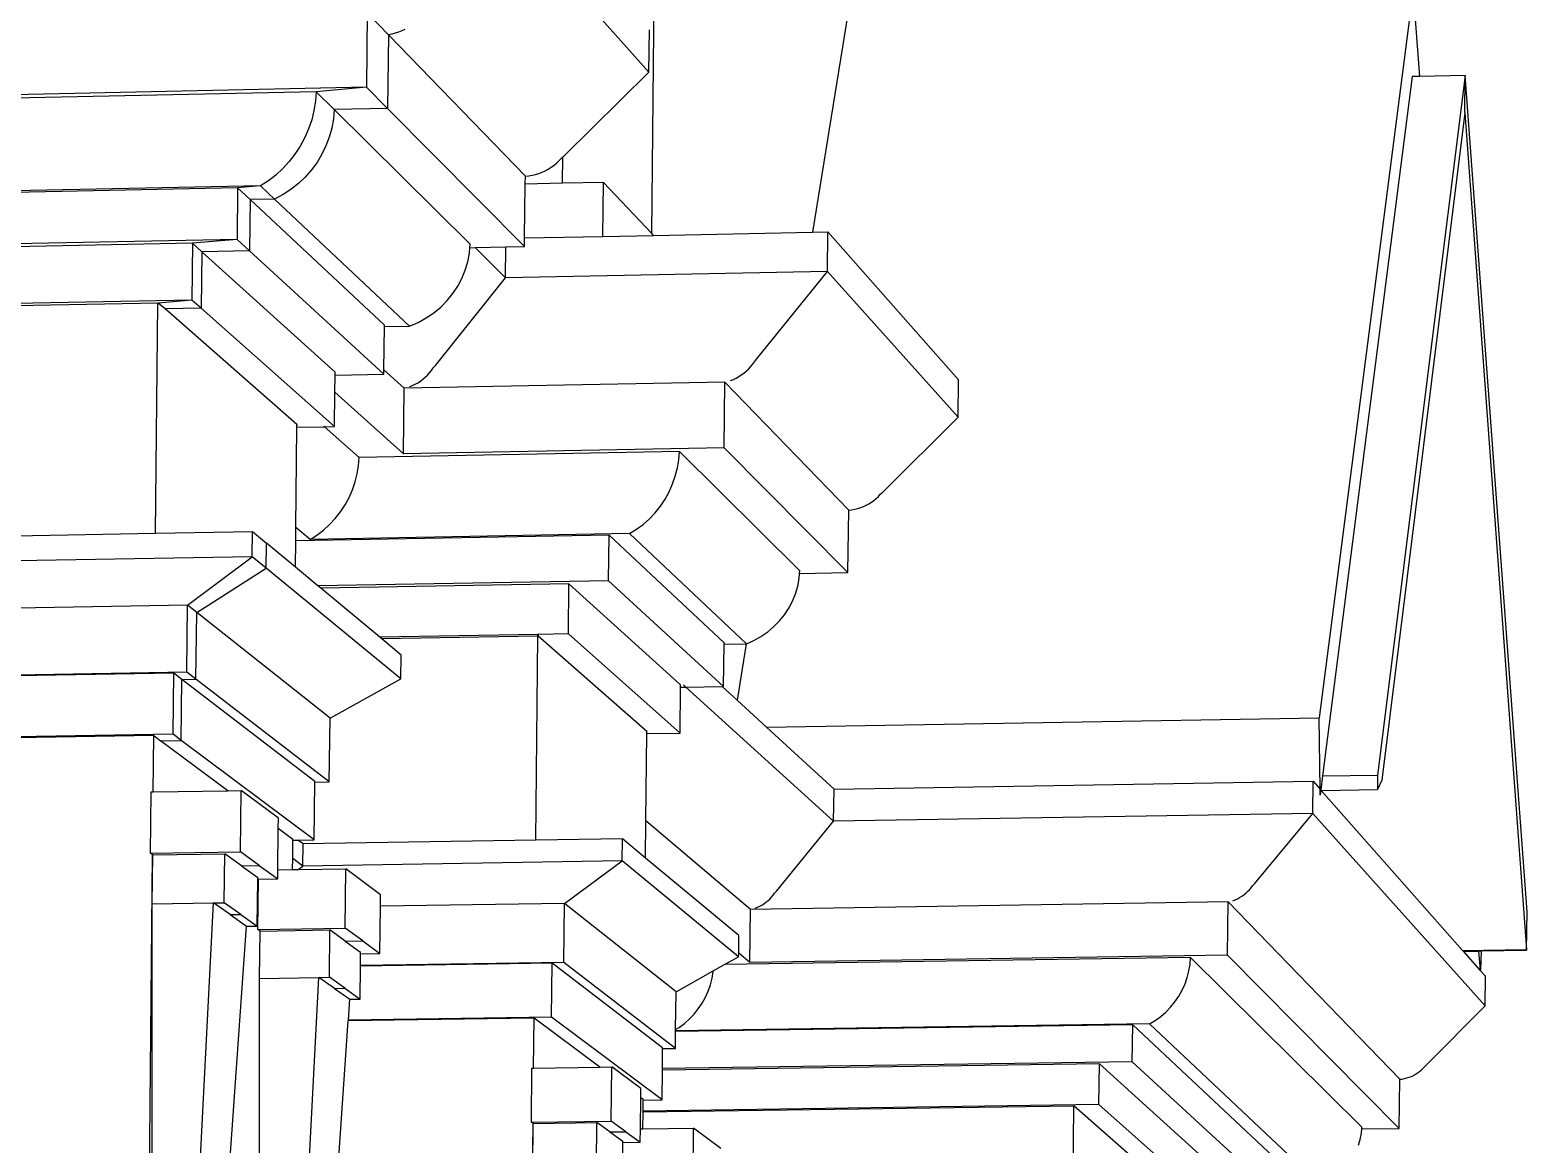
# Model space of a CAD drawing. Extents: x -106 to 80, y -44 to 65.
# Drawn here: x 70.82 to 79.55, y 19.12 to 25.62 of the extents above; entities that cross this region are included whole.
import ezdxf

# ---------------------------------------------------------------- set-up
doc = ezdxf.new("R2010")
doc.units = 0
doc.layers.get('0').update_dxf_attribs({"linetype": 'CONTINUOUS'})

msp = doc.modelspace()

# ---------------------------------------------------------------- linework, layer by layer
for p, q in [((74.447, 24.4322), (74.4684, 26.5869)), ((74.4309, 25.375), (73.6227, 26.2781)), ((78.8895, 25.8576), (78.3416, 21.6054)), ((78.928, 25.3495), (78.8895, 25.8576)), ((75.6019, 25.7864), (75.385, 24.4406)), ((72.7872, 25.7208), (72.7822, 25.2867)), ((72.9108, 25.5931), (72.7872, 25.7208)), ((72.9108, 25.5931), (72.9058, 25.162)), ((72.9307, 25.5968), (72.9108, 25.5931)), ((73.7096, 24.7677), (72.9108, 25.5931)), ((72.9505, 25.6017), (72.9307, 25.5968)), ((72.9698, 25.608), (72.9505, 25.6017)), ((72.9888, 25.6154), (72.9698, 25.608)), ((73.0073, 25.6241), (72.9888, 25.6154)), ((74.4309, 25.375), (74.4339, 25.6216)), ((73.9341, 24.8851), (74.4309, 25.375)), ((78.8842, 25.3486), (78.3607, 21.2663)), ((79.1928, 25.3551), (78.6814, 21.2715)), ((78.928, 25.3495), (78.8842, 25.3486)), ((79.1928, 25.3551), (78.928, 25.3495)), ((79.1905, 25.1381), (79.1928, 25.3551)), ((79.5537, 20.4724), (79.1928, 25.3551)), ((72.4896, 25.2594), (68.6375, 25.1779)), ((72.7822, 25.2867), (68.9228, 25.205)), ((72.4896, 25.2594), (72.4854, 25.2047)), ((72.7822, 25.2867), (72.4896, 25.2594)), ((72.5939, 25.156), (72.4896, 25.2594)), ((72.9058, 25.162), (72.7822, 25.2867)), ((72.4854, 25.2047), (72.4765, 25.1502)), ((72.5939, 25.156), (72.5895, 25.102)), ((72.9058, 25.162), (72.5939, 25.156)), ((73.3873, 24.37), (72.5939, 25.156)), ((73.7047, 24.3562), (72.9058, 25.162)), ((72.463, 25.0963), (72.445, 25.0436)), ((72.4765, 25.1502), (72.463, 25.0963)), ((72.5895, 25.102), (72.58, 25.0484)), ((79.1905, 25.1381), (78.7066, 21.2419)), ((79.1905, 25.1381), (79.5501, 20.2535)), ((72.4226, 24.9923), (72.3961, 24.9431)), ((72.445, 25.0436), (72.4226, 24.9923)), ((72.5656, 24.9958), (72.5464, 24.9445)), ((72.58, 25.0484), (72.5656, 24.9958)), ((72.3656, 24.8963), (72.3315, 24.8523)), ((72.3961, 24.9431), (72.3656, 24.8963)), ((72.5226, 24.8952), (72.4942, 24.8481)), ((72.5464, 24.9445), (72.5226, 24.8952)), ((72.294, 24.8115), (72.2534, 24.7743)), ((72.3315, 24.8523), (72.294, 24.8115)), ((72.4942, 24.8481), (72.4617, 24.8036)), ((73.8257, 24.7994), (73.8432, 24.8087)), ((73.8432, 24.8087), (73.86, 24.8192)), ((73.86, 24.8192), (73.8759, 24.8307)), ((73.8759, 24.8307), (73.891, 24.8431)), ((73.891, 24.8431), (73.9051, 24.8565)), ((73.9051, 24.8565), (73.9182, 24.8707)), ((73.9182, 24.8707), (73.9281, 24.8797)), ((73.9266, 24.7259), (73.9281, 24.8797)), ((73.9281, 24.8797), (73.9341, 24.8851)), ((72.2102, 24.741), (72.1647, 24.7118)), ((72.2534, 24.7743), (72.2102, 24.741)), ((72.3852, 24.7243), (72.3419, 24.6901)), ((72.4253, 24.7623), (72.3852, 24.7243)), ((72.4617, 24.8036), (72.4253, 24.7623)), ((73.7053, 24.4068), (73.709, 24.7215)), ((73.709, 24.7215), (73.7096, 24.7677)), ((73.9266, 24.7259), (73.709, 24.7215)), ((73.7096, 24.7677), (73.7299, 24.7699)), ((73.7299, 24.7699), (73.7499, 24.7734)), ((73.7499, 24.7734), (73.7696, 24.7781)), ((73.7696, 24.7781), (73.7888, 24.784)), ((73.7888, 24.784), (73.8076, 24.7911)), ((73.8076, 24.7911), (73.8257, 24.7994)), ((74.1652, 24.7308), (73.9266, 24.7259)), ((74.1616, 24.416), (74.1652, 24.7308)), ((74.447, 24.4322), (74.1652, 24.7308)), ((72.031, 24.6997), (68.1906, 24.621)), ((72.1647, 24.7118), (68.3209, 24.633)), ((72.031, 24.6997), (72.0276, 24.3987)), ((72.1647, 24.7118), (72.031, 24.6997)), ((72.1039, 24.6315), (72.031, 24.6997)), ((72.1039, 24.6315), (72.1004, 24.3317)), ((72.247, 24.6341), (72.1039, 24.6315)), ((72.8875, 23.8981), (72.1039, 24.6315)), ((72.247, 24.6341), (72.1647, 24.7118)), ((72.2957, 24.66), (72.247, 24.6341)), ((73.0338, 23.8919), (72.247, 24.6341)), ((72.3419, 24.6901), (72.2957, 24.66)), ((71.7685, 24.3757), (67.9347, 24.2986)), ((72.0276, 24.3987), (68.1873, 24.3214)), ((71.7685, 24.3757), (71.7647, 24.044)), ((72.0276, 24.3987), (71.7685, 24.3757)), ((71.8226, 24.3267), (71.7685, 24.3757)), ((72.1004, 24.3317), (72.0276, 24.3987)), ((73.3856, 24.3498), (73.3873, 24.37)), ((73.7047, 24.3562), (73.7053, 24.4068)), ((73.7053, 24.4068), (74.1616, 24.416)), ((74.1616, 24.416), (74.4567, 24.4219)), ((74.4567, 24.4219), (74.447, 24.4322)), ((74.4567, 24.4219), (75.385, 24.4406)), ((75.385, 24.4406), (75.4748, 24.4424)), ((75.472, 24.2117), (75.4748, 24.4424)), ((75.4748, 24.4424), (76.2366, 23.5793)), ((71.8226, 24.3267), (71.8188, 23.9961)), ((72.1004, 24.3317), (71.8226, 24.3267)), ((72.5998, 23.6229), (71.8226, 24.3267)), ((72.8842, 23.6111), (72.1004, 24.3317)), ((73.3733, 24.2679), (73.3829, 24.3185)), ((73.3829, 24.3185), (73.3856, 24.3498)), ((73.3856, 24.3498), (73.4159, 24.3505)), ((73.4159, 24.3505), (73.5956, 24.3541)), ((73.5935, 24.1744), (73.4159, 24.3505)), ((73.5935, 24.1744), (73.5956, 24.3541)), ((73.5956, 24.3541), (73.7047, 24.3562)), ((73.3391, 24.1706), (73.3586, 24.2185)), ((73.3586, 24.2185), (73.3733, 24.2679)), ((75.472, 24.2117), (73.5935, 24.1744)), ((75.0591, 23.6988), (75.472, 24.2117)), ((76.2339, 23.3603), (75.472, 24.2117)), ((73.1857, 23.6627), (73.5935, 24.1744)), ((73.286, 24.0816), (73.3148, 24.1249)), ((73.3148, 24.1249), (73.3391, 24.1706)), ((71.5654, 24.0269), (67.7396, 23.9515)), ((71.7647, 24.044), (67.9312, 23.9684)), ((71.5525, 22.6825), (71.5654, 24.0269)), ((71.5683, 24.0269), (71.5654, 24.0269)), ((71.7647, 24.044), (71.5683, 24.0269)), ((71.6077, 23.9923), (71.5683, 24.0269)), ((71.8188, 23.9961), (71.7647, 24.044)), ((73.2157, 24.0037), (73.2528, 24.0411)), ((73.2528, 24.0411), (73.286, 24.0816)), ((71.8188, 23.9961), (71.6077, 23.9923)), ((72.3765, 23.3177), (71.6077, 23.9923)), ((72.5961, 23.3061), (71.8188, 23.9961)), ((73.0835, 23.9137), (73.1306, 23.9398)), ((73.1306, 23.9398), (73.1748, 23.9699)), ((73.1748, 23.9699), (73.2157, 24.0037)), ((72.8845, 23.6378), (72.8874, 23.8891)), ((72.8874, 23.8891), (72.8875, 23.8981)), ((72.8874, 23.8891), (73.0338, 23.8919)), ((73.0338, 23.8919), (73.0835, 23.9137)), ((75.0351, 23.669), (75.046, 23.6837)), ((75.046, 23.6837), (75.0591, 23.6988)), ((72.5985, 23.5062), (72.5996, 23.6057)), ((72.5996, 23.6057), (72.5998, 23.6229)), ((72.5996, 23.6057), (72.8842, 23.6111)), ((72.8842, 23.6111), (72.8845, 23.6378)), ((73.0025, 23.5291), (72.8845, 23.6378)), ((73.1115, 23.5819), (73.1252, 23.5934)), ((73.1252, 23.5934), (73.1382, 23.6058)), ((73.1382, 23.6058), (73.1505, 23.619)), ((73.1505, 23.619), (73.162, 23.633)), ((73.162, 23.633), (73.1727, 23.6477)), ((73.1727, 23.6477), (73.1857, 23.6627)), ((74.9231, 23.5811), (74.939, 23.5887)), ((74.939, 23.5887), (74.9545, 23.5974)), ((74.9545, 23.5974), (74.9695, 23.6071)), ((74.9695, 23.6071), (74.984, 23.6177)), ((74.984, 23.6177), (74.9978, 23.6293)), ((74.9978, 23.6293), (75.011, 23.6417)), ((75.011, 23.6417), (75.0235, 23.655)), ((75.0235, 23.655), (75.0351, 23.669)), ((72.5961, 23.3061), (72.5985, 23.5062)), ((72.9981, 23.147), (72.5985, 23.5062)), ((72.9981, 23.147), (73.0025, 23.5291)), ((74.8736, 23.5648), (73.0025, 23.5291)), ((73.0353, 23.5388), (73.0514, 23.5454)), ((73.0514, 23.5454), (73.0671, 23.553)), ((73.0671, 23.553), (73.0824, 23.5616)), ((73.0824, 23.5616), (73.0972, 23.5712)), ((73.0972, 23.5712), (73.1115, 23.5819)), ((74.8691, 23.1818), (74.8736, 23.5648)), ((75.5962, 22.8182), (74.8736, 23.5648)), ((74.9069, 23.5746), (74.9231, 23.5811)), ((76.2339, 23.3603), (76.2366, 23.5793)), ((75.7946, 22.9233), (76.2339, 23.3603)), ((72.3707, 22.7169), (72.3764, 23.3019)), ((72.3764, 23.3019), (72.3765, 23.3148)), ((72.3764, 23.3019), (72.5377, 23.305)), ((72.3797, 23.3149), (72.3765, 23.3177)), ((72.3765, 23.3148), (72.3765, 23.3177)), ((72.3765, 23.3148), (72.3797, 23.3149)), ((72.5377, 23.305), (72.5335, 23.3086)), ((72.5377, 23.305), (72.5961, 23.3061)), ((72.7401, 23.1259), (72.5377, 23.305)), ((74.608, 23.1606), (72.7401, 23.1259)), ((74.8691, 23.1818), (72.9981, 23.147)), ((74.6043, 23.1125), (74.608, 23.1606)), ((75.3113, 22.4639), (74.608, 23.1606)), ((75.5918, 22.453), (74.8691, 23.1818)), ((72.7286, 23.0299), (72.7364, 23.0778)), ((72.7364, 23.0778), (72.7401, 23.1259)), ((74.5843, 23.0171), (74.5964, 23.0645)), ((74.5964, 23.0645), (74.6043, 23.1125)), ((72.7008, 22.9363), (72.7167, 22.9826)), ((72.7167, 22.9826), (72.7286, 23.0299)), ((74.5682, 22.9707), (74.5843, 23.0171)), ((72.6576, 22.8484), (72.6811, 22.8914)), ((72.6811, 22.8914), (72.7008, 22.9363)), ((74.5245, 22.8825), (74.5482, 22.9257)), ((74.5482, 22.9257), (74.5682, 22.9707)), ((75.7432, 22.8748), (75.7565, 22.8859)), ((75.7565, 22.8859), (75.769, 22.8978)), ((75.769, 22.8978), (75.7806, 22.9105)), ((75.7806, 22.9105), (75.7946, 22.9233)), ((72.6007, 22.769), (72.6308, 22.8074)), ((72.6308, 22.8074), (72.6576, 22.8484)), ((74.4333, 22.7674), (74.4668, 22.803)), ((74.4668, 22.803), (74.4973, 22.8415)), ((74.4973, 22.8415), (74.5245, 22.8825)), ((75.5918, 22.453), (75.5962, 22.8182)), ((75.5962, 22.8182), (75.6141, 22.8203)), ((75.6141, 22.8203), (75.6318, 22.8234)), ((75.6318, 22.8234), (75.6492, 22.8277)), ((75.6492, 22.8277), (75.6662, 22.833)), ((75.6662, 22.833), (75.6828, 22.8394)), ((75.6828, 22.8394), (75.6988, 22.8468)), ((75.6988, 22.8468), (75.7143, 22.8552)), ((75.7143, 22.8552), (75.7291, 22.8645)), ((75.7291, 22.8645), (75.7432, 22.8748)), ((72.37, 22.6382), (72.3707, 22.7169)), ((72.4535, 22.647), (72.3707, 22.7169)), ((72.5318, 22.7011), (72.5676, 22.7335)), ((72.5676, 22.7335), (72.6007, 22.769)), ((74.3585, 22.7059), (74.3971, 22.7349)), ((74.3971, 22.7349), (74.4333, 22.7674)), ((68.2761, 22.6232), (71.5525, 22.6825)), ((71.5525, 22.6825), (72.1181, 22.6928)), ((72.1165, 22.5462), (72.1181, 22.6928)), ((72.1181, 22.6928), (72.1986, 22.6259)), ((72.1969, 22.48), (72.1986, 22.6259)), ((72.3685, 22.4846), (72.1986, 22.6259)), ((72.3685, 22.4846), (72.37, 22.6382)), ((74.1985, 22.6712), (72.37, 22.6382)), ((74.3179, 22.6806), (72.4535, 22.647)), ((72.4535, 22.647), (72.4937, 22.6722)), ((72.4937, 22.6722), (72.5318, 22.7011)), ((74.1954, 22.4056), (74.1985, 22.6712)), ((74.8697, 22.0431), (74.1985, 22.6712)), ((74.3179, 22.6806), (74.3585, 22.7059)), ((74.9989, 22.0382), (74.3179, 22.6806)), ((72.1165, 22.5462), (68.2746, 22.4773)), ((71.739, 22.2623), (72.1165, 22.5462)), ((72.1969, 22.48), (72.1165, 22.5462)), ((71.7925, 22.22), (72.1969, 22.48)), ((72.9838, 21.8323), (72.1969, 22.48)), ((72.4997, 22.3755), (72.3685, 22.4846)), ((75.3074, 22.4182), (75.3099, 22.448)), ((75.3099, 22.448), (75.3113, 22.4639)), ((75.3099, 22.448), (75.5918, 22.453)), ((74.1954, 22.4056), (72.4997, 22.3755)), ((72.516, 22.362), (72.4997, 22.3755)), ((73.964, 22.3877), (72.516, 22.362)), ((72.8603, 22.0758), (72.516, 22.362)), ((73.9606, 22.095), (73.964, 22.3877)), ((74.6155, 21.7978), (73.964, 22.3877)), ((74.8666, 21.7885), (74.1954, 22.4056)), ((75.2859, 22.3293), (75.2989, 22.3732)), ((75.2989, 22.3732), (75.3074, 22.4182)), ((75.2472, 22.2461), (75.2687, 22.2868)), ((75.2687, 22.2868), (75.2859, 22.3293)), ((71.739, 22.2623), (67.9066, 22.1948)), ((71.7347, 21.8718), (71.739, 22.2623)), ((71.7925, 22.22), (71.739, 22.2623)), ((71.7881, 21.8306), (71.7925, 22.22)), ((72.5701, 21.6044), (71.7925, 22.22)), ((75.1924, 22.1715), (75.2217, 22.2075)), ((75.2217, 22.2075), (75.2472, 22.2461)), ((75.0844, 22.0811), (75.1235, 22.108)), ((75.1235, 22.108), (75.1596, 22.1382)), ((75.1596, 22.1382), (75.1924, 22.1715)), ((73.7826, 22.0919), (72.8603, 22.0758)), ((72.8723, 22.0658), (72.8603, 22.0758)), ((73.7825, 22.0816), (72.8723, 22.0658)), ((72.9854, 21.9719), (72.8723, 22.0658)), ((73.7708, 20.891), (73.7825, 22.0816)), ((73.7825, 22.0816), (73.7826, 22.0919)), ((73.7851, 22.0816), (73.7825, 22.0816)), ((73.7852, 22.0919), (73.7826, 22.0919)), ((73.7852, 22.0919), (73.7851, 22.0816)), ((74.4182, 21.5261), (73.7851, 22.0816)), ((73.9606, 22.095), (73.7852, 22.0919)), ((74.6121, 21.5167), (73.9606, 22.095)), ((74.8666, 21.7885), (74.8696, 22.036)), ((74.8696, 22.036), (74.8697, 22.0431)), ((74.8696, 22.036), (74.998, 22.0382)), ((74.998, 22.0382), (74.945, 21.709)), ((74.998, 22.0383), (74.998, 22.0382)), ((74.998, 22.0382), (74.9989, 22.0382)), ((74.9989, 22.0382), (75.0428, 22.0578)), ((75.0428, 22.0578), (75.0844, 22.0811)), ((72.9838, 21.8323), (72.9854, 21.9719)), ((71.6582, 21.8661), (67.828, 21.8004)), ((71.7347, 21.8718), (67.9026, 21.8061)), ((71.6542, 21.5096), (71.6582, 21.8661)), ((71.7059, 21.8294), (71.6582, 21.8661)), ((71.7881, 21.8306), (71.7347, 21.8718)), ((71.702, 21.4739), (71.7059, 21.8294)), ((71.7059, 21.8294), (71.7881, 21.8306)), ((72.4816, 21.2344), (71.7059, 21.8294)), ((72.5659, 21.2313), (71.7881, 21.8306)), ((72.5701, 21.6044), (72.9838, 21.8323)), ((74.6121, 21.5167), (74.6153, 21.7842)), ((74.6153, 21.7842), (74.6155, 21.7978)), ((74.6153, 21.7842), (74.6456, 21.7847)), ((74.6456, 21.7847), (74.6318, 21.7972)), ((74.6456, 21.7847), (74.8587, 21.7883)), ((75.5083, 21.0027), (74.6456, 21.7847)), ((74.8582, 21.7888), (74.8587, 21.7883)), ((74.8587, 21.7883), (74.8666, 21.7885)), ((74.8587, 21.7883), (74.945, 21.709)), ((74.945, 21.709), (75.1164, 21.5515)), ((72.5659, 21.2313), (72.5701, 21.6044)), ((75.1164, 21.5515), (78.3416, 21.6054)), ((78.3459, 21.1895), (78.3416, 21.6054)), ((71.5413, 21.5013), (67.7141, 21.4373)), ((71.6542, 21.5096), (67.8242, 21.4455)), ((71.5381, 21.1731), (71.5413, 21.5013)), ((71.5413, 21.5013), (71.5805, 21.4721)), ((71.702, 21.4739), (71.6542, 21.5096)), ((74.413, 21.0032), (74.4181, 21.5134)), ((74.4181, 21.5134), (74.4182, 21.5236)), ((74.4181, 21.5134), (74.6121, 21.5167)), ((74.421, 21.5236), (74.4182, 21.5261)), ((74.4182, 21.5236), (74.4182, 21.5261)), ((74.4182, 21.5236), (74.421, 21.5236)), ((75.1164, 21.5515), (75.5105, 21.1893)), ((71.5805, 21.4721), (71.702, 21.4739)), ((71.9733, 21.1802), (71.5805, 21.4721)), ((72.4777, 20.8935), (71.702, 21.4739)), ((72.4777, 20.8935), (72.4816, 21.23)), ((72.4816, 21.23), (72.4816, 21.2344)), ((72.4816, 21.23), (72.5659, 21.2313)), ((75.5105, 21.1893), (78.306, 21.2348)), ((78.3037, 21.0476), (78.306, 21.2348)), ((78.306, 21.2348), (78.3459, 21.1895)), ((78.3607, 21.2663), (78.3502, 21.1846)), ((78.3607, 21.2663), (78.6814, 21.2715)), ((78.6814, 21.2715), (78.6805, 21.1869)), ((78.7066, 21.2419), (78.6805, 21.1869)), ((71.5222, 20.8145), (71.5256, 21.1729)), ((71.5256, 21.1729), (71.5381, 21.1731)), ((71.5381, 21.1731), (71.9733, 21.1802)), ((71.9733, 21.1802), (72.0516, 21.1815)), ((72.0482, 20.8228), (72.0516, 21.1815)), ((72.2687, 21.0195), (72.0516, 21.1815)), ((75.5083, 21.0027), (75.5105, 21.1893)), ((78.3463, 21.154), (78.3459, 21.1895)), ((78.3459, 21.1895), (78.3502, 21.1846)), ((78.3462, 21.154), (78.3463, 21.154)), ((78.3502, 21.1846), (78.3463, 21.154)), ((78.3502, 21.1846), (78.3529, 21.1816)), ((78.3529, 21.1816), (78.6805, 21.1869)), ((78.3529, 21.1816), (79.1771, 20.2478)), ((72.2681, 20.9611), (72.2687, 21.0195)), ((74.4109, 20.7869), (74.413, 21.0032)), ((75.0237, 20.4873), (74.413, 21.0032)), ((75.174, 20.5933), (75.5083, 21.0027)), ((78.3037, 21.0476), (75.5083, 21.0027)), ((77.9633, 20.6367), (78.3037, 21.0476)), ((79.3086, 19.9246), (78.3037, 21.0476)), ((72.2658, 20.7182), (72.2681, 20.9611)), ((72.2681, 20.9611), (72.3532, 20.8979)), ((72.3521, 20.7837), (72.3531, 20.8915)), ((72.3531, 20.8915), (72.3532, 20.8979)), ((72.3531, 20.8915), (72.3819, 20.892)), ((72.3819, 20.892), (72.4777, 20.8935)), ((72.4124, 20.8693), (72.3819, 20.892)), ((73.7708, 20.891), (72.4124, 20.8693)), ((74.276, 20.8991), (73.7708, 20.891)), ((74.2745, 20.7698), (74.276, 20.8991)), ((74.4109, 20.7869), (74.276, 20.8991)), ((71.3415, 0.549), (71.5346, 20.8057)), ((71.5222, 20.8145), (72.0482, 20.8228)), ((71.5346, 20.8057), (71.5222, 20.8145)), ((71.5329, 20.5192), (71.5356, 20.805)), ((71.5346, 20.8057), (71.5356, 20.805)), ((71.5356, 20.805), (71.9561, 20.8117)), ((71.9533, 20.5257), (71.9561, 20.8117)), ((72.0527, 20.7418), (71.9561, 20.8117)), ((72.1574, 20.7435), (72.0482, 20.8228)), ((72.411, 20.7403), (72.4124, 20.8693)), ((72.0527, 20.7418), (72.1574, 20.7435)), ((72.0527, 20.7418), (72.1484, 20.6727)), ((72.1574, 20.7435), (72.2653, 20.6651)), ((72.2653, 20.6651), (72.2658, 20.7182)), ((72.2658, 20.7182), (72.3515, 20.7195)), ((72.3515, 20.7195), (72.3521, 20.7837)), ((72.3515, 20.7195), (72.3836, 20.72)), ((72.411, 20.7403), (72.3521, 20.7837)), ((72.3836, 20.72), (72.411, 20.7403)), ((72.3836, 20.72), (72.6618, 20.7244)), ((74.2745, 20.7698), (72.411, 20.7403)), ((72.6585, 20.3776), (72.6618, 20.7244)), ((72.8648, 20.5729), (72.6618, 20.7244)), ((73.9374, 20.5222), (74.2745, 20.7698)), ((74.9541, 20.2103), (74.2745, 20.7698)), ((74.9556, 20.3342), (74.4109, 20.7869)), ((72.1456, 20.3897), (72.1483, 20.6632)), ((72.1483, 20.6632), (72.1484, 20.6727)), ((72.1483, 20.6632), (72.1523, 20.6633)), ((72.1494, 20.3698), (72.1523, 20.6633)), ((72.1523, 20.6633), (72.2653, 20.6651)), ((77.9435, 20.6128), (77.9524, 20.6246)), ((77.9524, 20.6246), (77.9633, 20.6367)), ((72.8642, 20.5056), (72.8648, 20.5729)), ((77.8102, 20.5303), (75.0237, 20.4873)), ((75.1014, 20.5202), (75.1131, 20.5287)), ((75.1131, 20.5287), (75.1244, 20.5378)), ((75.1244, 20.5378), (75.135, 20.5477)), ((75.135, 20.5477), (75.1451, 20.5583)), ((75.1451, 20.5583), (75.1546, 20.5695)), ((75.1546, 20.5695), (75.1634, 20.5812)), ((75.1634, 20.5812), (75.174, 20.5933)), ((77.8064, 20.2194), (77.8102, 20.5303)), ((78.8119, 19.4953), (77.8102, 20.5303)), ((77.8377, 20.5378), (77.8511, 20.5429)), ((77.8511, 20.5429), (77.8642, 20.5489)), ((77.8642, 20.5489), (77.8769, 20.5557)), ((77.8769, 20.5557), (77.8893, 20.5634)), ((77.8893, 20.5634), (77.9013, 20.5719)), ((77.9013, 20.5719), (77.9127, 20.5811)), ((77.9127, 20.5811), (77.9236, 20.591)), ((77.9236, 20.591), (77.9338, 20.6016)), ((77.9338, 20.6016), (77.9435, 20.6128)), ((71.5324, 18.4704), (71.5329, 20.5192)), ((71.5329, 20.5192), (71.8903, 20.5247)), ((71.7843, 18.4673), (71.8903, 20.5247)), ((71.8903, 20.5247), (71.9533, 20.5257)), ((71.9872, 20.4564), (71.8903, 20.5247)), ((72.05, 20.4574), (71.9533, 20.5257)), ((71.9872, 20.4564), (72.05, 20.4574)), ((71.9872, 20.4564), (72.0832, 20.3888)), ((72.05, 20.4574), (72.1456, 20.3897)), ((72.8615, 20.2301), (72.8642, 20.5056)), ((73.9374, 20.5222), (72.8642, 20.5056)), ((73.9334, 20.1775), (73.9374, 20.5222)), ((74.5887, 20.0067), (73.9374, 20.5222)), ((75.0201, 20.1773), (75.0237, 20.4873)), ((75.0507, 20.4947), (75.0638, 20.4998)), ((75.0638, 20.4998), (75.0767, 20.5058)), ((75.0767, 20.5058), (75.0893, 20.5126)), ((75.0893, 20.5126), (75.1014, 20.5202)), ((79.5513, 20.2484), (79.5537, 20.4724)), ((71.9547, 18.564), (72.0832, 20.3888)), ((72.0832, 20.3888), (72.1456, 20.3897)), ((72.1494, 20.3698), (72.6585, 20.3776)), ((72.162, 20.3609), (72.1494, 20.3698)), ((72.1594, 20.0846), (72.162, 20.3609)), ((72.162, 20.3609), (72.5689, 20.3672)), ((72.5662, 20.0907), (72.5689, 20.3672)), ((72.6593, 20.3019), (72.5689, 20.3672)), ((72.7606, 20.3034), (72.6585, 20.3776)), ((72.6593, 20.3019), (72.7606, 20.3034)), ((72.6593, 20.3019), (72.7488, 20.2372)), ((72.7606, 20.3034), (72.8615, 20.2301)), ((74.9544, 20.2315), (74.9556, 20.3342)), ((72.748, 20.1596), (72.7487, 20.2283)), ((73.9334, 20.1775), (72.748, 20.1596)), ((72.7487, 20.2283), (72.7488, 20.2372)), ((72.7487, 20.2283), (72.8615, 20.2301)), ((74.5848, 19.6756), (73.9334, 20.1775)), ((74.8719, 20.1645), (74.9541, 20.2103)), ((77.591, 20.2055), (74.8719, 20.1645)), ((74.9541, 20.2103), (74.9544, 20.2315)), ((75.0201, 20.1773), (74.9544, 20.2315)), ((77.8064, 20.2194), (75.0201, 20.1773)), ((77.5879, 20.1664), (77.591, 20.2055)), ((78.59, 19.2157), (77.591, 20.2055)), ((78.8083, 19.2089), (77.8064, 20.2194)), ((79.1771, 20.2478), (79.5501, 20.2535)), ((79.1771, 20.2478), (79.1816, 20.2428)), ((79.1816, 20.2428), (79.2733, 20.2442)), ((79.1816, 20.2428), (79.2785, 20.1329)), ((79.2733, 20.2442), (79.2852, 20.2443)), ((79.2818, 20.133), (79.2733, 20.2442)), ((79.2852, 20.2443), (79.2818, 20.133)), ((79.2852, 20.2443), (79.5513, 20.2484)), ((79.5501, 20.2535), (79.5513, 20.2484)), ((72.1594, 20.0846), (72.5052, 20.0898)), ((72.4019, 18.1008), (72.5052, 20.0898)), ((72.5052, 20.0898), (72.5662, 20.0907)), ((72.5959, 20.0259), (72.5052, 20.0898)), ((72.6566, 20.0268), (72.5662, 20.0907)), ((72.7461, 19.9635), (72.748, 20.1562)), ((73.8651, 20.1731), (72.748, 20.1562)), ((72.748, 20.1562), (72.748, 20.1596)), ((73.8615, 19.8584), (73.8651, 20.1731)), ((74.5104, 19.678), (73.8651, 20.1731)), ((74.5887, 20.0067), (74.8057, 20.1276)), ((74.799, 20.0858), (74.8054, 20.1246)), ((74.8054, 20.1246), (74.8057, 20.1276)), ((74.8057, 20.1276), (74.8719, 20.1645)), ((77.5581, 20.0516), (77.5714, 20.0891)), ((77.5714, 20.0891), (77.5813, 20.1275)), ((77.5813, 20.1275), (77.5879, 20.1664)), ((79.2785, 20.1329), (79.2818, 20.133)), ((79.2785, 20.1329), (79.3108, 20.0964)), ((79.3086, 19.9246), (79.3108, 20.0964)), ((72.1584, 18.5667), (72.1594, 20.0846)), ((72.5959, 20.0259), (72.6566, 20.0268)), ((72.5959, 20.0259), (72.6856, 19.9626)), ((72.6566, 20.0268), (72.7461, 19.9635)), ((74.5861, 19.7863), (74.5887, 20.0067)), ((74.76, 19.974), (74.7762, 20.0102)), ((74.7762, 20.0102), (74.7892, 20.0476)), ((74.7892, 20.0476), (74.799, 20.0858)), ((77.522, 19.9805), (77.5416, 20.0153)), ((77.5416, 20.0153), (77.5581, 20.0516)), ((72.6771, 19.8409), (72.6856, 19.9626)), ((72.6856, 19.9626), (72.7461, 19.9635)), ((74.7187, 19.9065), (74.7407, 19.9394)), ((74.7407, 19.9394), (74.76, 19.974)), ((77.4467, 19.8881), (77.4744, 19.9167)), ((77.4744, 19.9167), (77.4995, 19.9476)), ((77.4995, 19.9476), (77.522, 19.9805)), ((78.9664, 19.579), (79.3086, 19.9246)), ((72.5488, 18.014), (72.6767, 19.836)), ((73.7606, 19.8519), (72.6767, 19.836)), ((72.6767, 19.836), (72.6771, 19.8409)), ((73.8615, 19.8584), (72.6771, 19.8409)), ((73.7577, 19.5612), (73.7606, 19.8519)), ((74.1442, 19.5668), (73.7606, 19.8519)), ((74.5069, 19.3756), (73.8615, 19.8584)), ((74.6374, 19.8214), (74.6668, 19.8473)), ((74.6668, 19.8473), (74.6939, 19.8757)), ((74.6939, 19.8757), (74.7187, 19.9065)), ((77.3514, 19.8191), (77.3849, 19.8391)), ((77.3849, 19.8391), (77.4168, 19.8622)), ((77.4168, 19.8622), (77.4467, 19.8881)), ((74.5848, 19.6756), (74.5859, 19.7739)), ((77.2528, 19.8129), (74.5859, 19.7739)), ((74.5859, 19.7739), (74.586, 19.7786)), ((77.3514, 19.8191), (74.586, 19.7786)), ((74.586, 19.7786), (74.5861, 19.7863)), ((74.5861, 19.7863), (74.6061, 19.7984)), ((74.6061, 19.7984), (74.6374, 19.8214)), ((77.2502, 19.597), (77.2528, 19.8129)), ((78.2463, 18.8831), (77.2528, 19.8129)), ((78.3468, 18.8801), (77.3514, 19.8191)), ((74.509, 19.5577), (74.5104, 19.6745)), ((74.5104, 19.6745), (74.5104, 19.678)), ((74.5104, 19.6745), (74.5848, 19.6756)), ((73.7577, 19.5612), (74.1442, 19.5668)), ((74.1442, 19.5668), (74.2136, 19.5678)), ((74.2105, 19.2512), (74.2136, 19.5678)), ((74.383, 19.4413), (74.2136, 19.5678)), ((77.059, 19.5853), (74.5089, 19.5487)), ((77.2502, 19.597), (74.509, 19.5577)), ((77.0561, 19.3474), (77.059, 19.5853)), ((78.0485, 18.6893), (77.059, 19.5853)), ((78.2438, 18.6835), (77.2502, 19.597)), ((78.9464, 19.5589), (78.9554, 19.5689)), ((78.9554, 19.5689), (78.9664, 19.579)), ((73.7448, 19.2447), (73.7479, 19.5611)), ((73.7479, 19.5611), (73.7577, 19.5612)), ((74.5069, 19.3756), (74.5089, 19.5487)), ((74.5089, 19.5487), (74.509, 19.5577)), ((78.8083, 19.2089), (78.8119, 19.4953)), ((78.8119, 19.4953), (78.8258, 19.497)), ((78.8258, 19.497), (78.8396, 19.4996)), ((78.8396, 19.4996), (78.8531, 19.5031)), ((78.8531, 19.5031), (78.8664, 19.5074)), ((78.8664, 19.5074), (78.8793, 19.5125)), ((78.8793, 19.5125), (78.8918, 19.5184)), ((78.8918, 19.5184), (78.9038, 19.5251)), ((78.9038, 19.5251), (78.9154, 19.5325)), ((78.9154, 19.5325), (78.9263, 19.5406)), ((78.9263, 19.5406), (78.9367, 19.5494)), ((78.9367, 19.5494), (78.9464, 19.5589)), ((74.3825, 19.3897), (74.383, 19.4413)), ((74.3807, 19.2056), (74.3825, 19.3897)), ((74.3825, 19.3897), (74.3969, 19.379)), ((74.3952, 19.2058), (74.3961, 19.3033)), ((76.9089, 19.3386), (74.3961, 19.3033)), ((74.3961, 19.3033), (74.3962, 19.3099)), ((74.3962, 19.3099), (74.3968, 19.374)), ((77.0561, 19.3474), (74.3962, 19.3099)), ((74.3968, 19.374), (74.3969, 19.379)), ((74.3968, 19.374), (74.5069, 19.3756)), ((76.8989, 18.3664), (76.9089, 19.3386)), ((76.911, 19.3386), (76.9089, 19.3386)), ((77.895, 18.4752), (76.911, 19.3386)), ((78.0458, 18.4689), (77.0561, 19.3474)), ((73.5786, 1.3475), (73.7545, 19.2378)), ((73.7448, 19.2447), (74.2105, 19.2512)), ((73.7545, 19.2378), (73.7448, 19.2447)), ((73.7528, 18.9849), (73.7553, 19.2372)), ((73.7545, 19.2378), (73.7553, 19.2372)), ((73.7553, 19.2372), (74.1276, 19.2425)), ((74.1251, 18.99), (74.1276, 19.2425)), ((74.203, 19.188), (74.1276, 19.2425)), ((74.2957, 19.1893), (74.2105, 19.2512)), ((78.5892, 19.2059), (78.59, 19.2157)), ((74.203, 19.188), (74.2957, 19.1893)), ((74.203, 19.188), (74.2777, 19.134)), ((74.2776, 19.1266), (74.2777, 19.134)), ((74.2957, 19.1893), (74.3799, 19.128)), ((74.3799, 19.128), (74.3807, 19.2056)), ((74.3807, 19.2056), (74.3952, 19.2058)), ((74.3952, 19.2058), (74.6911, 19.2099)), ((74.6881, 18.9026), (74.6911, 19.2099)), ((74.8509, 19.0907), (74.6911, 19.2099)), ((78.5702, 19.11), (78.5803, 19.1446)), ((78.5803, 19.1446), (78.5869, 19.1799)), ((78.5869, 19.1799), (78.5892, 19.2059)), ((78.5892, 19.2059), (78.8083, 19.2089)), ((74.2753, 18.897), (74.2776, 19.1266)), ((74.2776, 19.1266), (74.3799, 19.128))]:
    msp.add_line(p, q)

doc.saveas('drawing.dxf')
